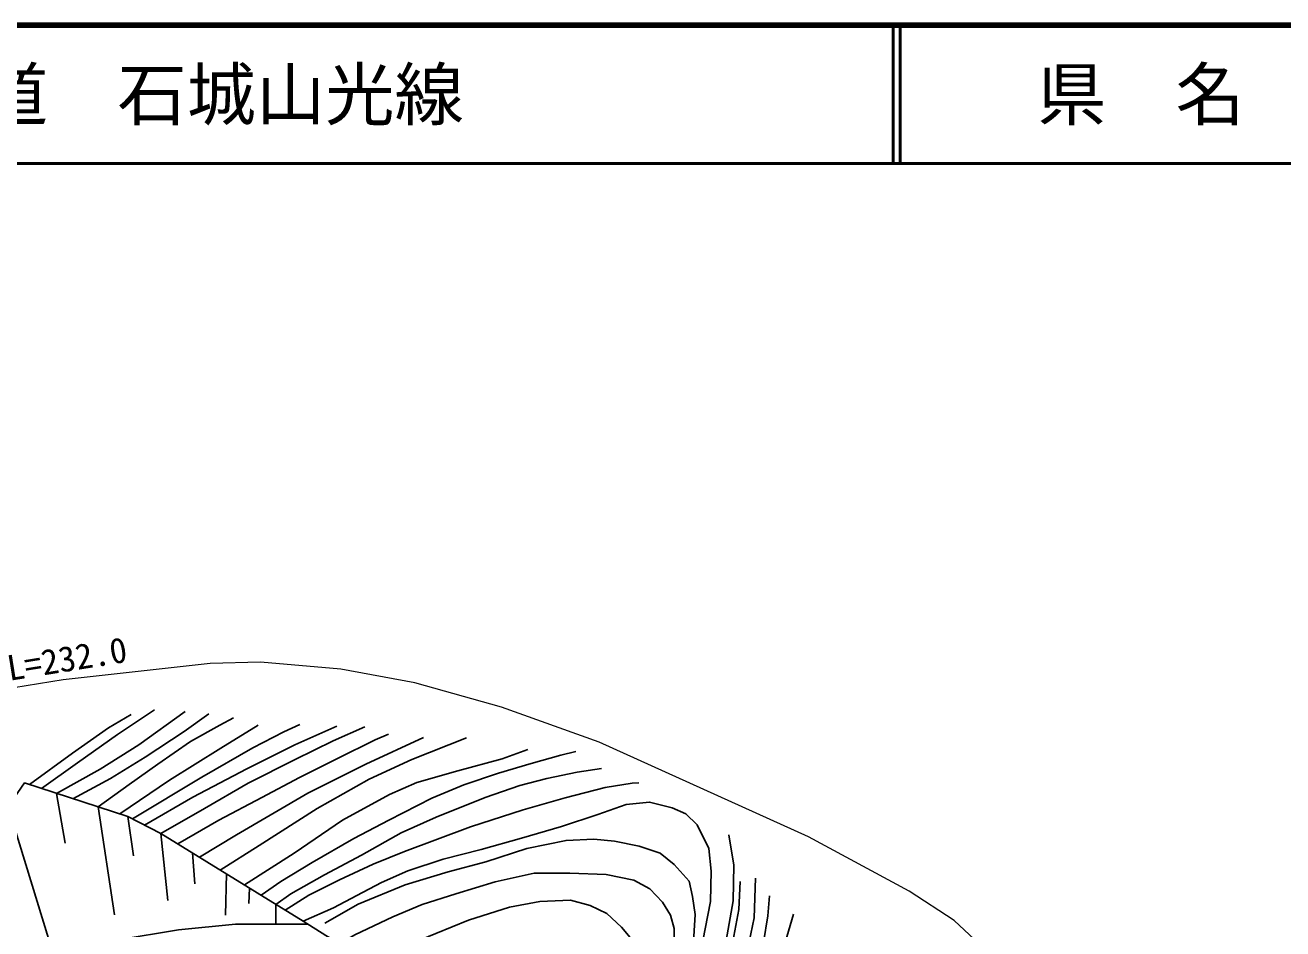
# Model space of a CAD drawing. Units: millimetres at full size, sheet at 1:1000; details may follow other scales. Extents: x 40000 to 680000, y 20000 to 380000.
# Drawn here: x 235074 to 325871, y 314749 to 380000 of the extents above; entities that cross this region are included whole.
import ezdxf
from ezdxf.enums import TextEntityAlignment as Align

# ---------------------------------------------------------------- set-up
doc = ezdxf.new("R2010")
doc.units = ezdxf.units.MM
doc.header["$LTSCALE"] = 1000
for name, color, linetype, lineweight in [('M-BGD', 7, 'Continuous', 25), ('M-STR-HTXT', 7, 'Continuous', 13), ('M-TTL', 2, 'Continuous', 140), ('M-TTL-LINE', 7, 'Continuous', 50)]:
    doc.layers.add(name, color=color, linetype=linetype, lineweight=lineweight)
doc.layers.add('M-TTL-TXT', color=7, linetype='Continuous')
doc.styles.add('ＭＳ ゴシック', font='')
doc.styles.get('ＭＳ ゴシック').set_extended_font_data('MS Gothic')

msp = doc.modelspace()

# ---------------------------------------------------------------- linework, layer by layer
at = {"layer": 'M-BGD'}
for p, q in [((237971, 320941), (237336, 324533)), ((236770, 314061), (233839, 323551)), ((241514, 315753), (240349, 323553)), ((242900, 320025), (242478, 322859)), ((245372, 316792), (244881, 321632)), ((247335, 317993), (247144, 320237)), ((249530, 315730), (249614, 318715)), ((251216, 316584), (251275, 317691)), ((253170, 315078), (253180, 316517))]:
    msp.add_line(p, q, dxfattribs=at)
for points in [[(236253, 324886), (238857, 326747), (241735, 328783), (244419, 330561)], [(235378, 325170), (238502, 327442), (241089, 329252), (242721, 330238)], [(237336, 324533), (240490, 326279), (243271, 328040), (246618, 330432)], [(238519, 324148), (241234, 325616), (243740, 327135), (246553, 328993), (248332, 330286)], [(240349, 323553), (242576, 325164), (244645, 326634), (247006, 328282), (249140, 329446), (250126, 329979)], [(241899, 323048), (245492, 325485), (249211, 327796), (251895, 329460)], [(242822, 322684), (247821, 325695), (251507, 327812), (253754, 328976), (254902, 329493)], [(243680, 322245), (247190, 324257), (251070, 326309), (254546, 328038), (257570, 329380)], [(244881, 321632), (248031, 323433), (251183, 325259), (254579, 326988), (257311, 328329), (259607, 329331)], [(246086, 320889), (249051, 322591), (252172, 324223), (254888, 325677), (257620, 327051), (260352, 328392), (261306, 328796)], [(263829, 328570), (259657, 326647), (255486, 324546), (250328, 321540), (247651, 319925)], [(249156, 318997), (251978, 320765), (256165, 323447), (259916, 325548), (262992, 326971), (266937, 328538)], [(250905, 317919), (254503, 320212), (257995, 322587), (261374, 324446), (263342, 325305), (266307, 326164), (269521, 327024), (271376, 327702)], [(252121, 317170), (253521, 318157), (255806, 319537), (258794, 321279), (261328, 322591), (264429, 324174), (266737, 325146), (269249, 325983), (271603, 326685), (273752, 327295), (274839, 327544)], [(253180, 316517), (254245, 317275), (256689, 318655), (259359, 320080), (262211, 321686), (264746, 322817), (268276, 324242), (270788, 325101), (272734, 325599), (274929, 326074), (276694, 326323)], [(262256, 311063), (256772, 314278), (255147, 315304), (244881, 321632), (242478, 322859), (235036, 325282), (218603, 301516)], [(253846, 316107), (255559, 317179), (257777, 318287), (260198, 319418), (262461, 320323), (267236, 322110), (271016, 323331), (274071, 324213), (276947, 324961), (278893, 325278), (279368, 325300)], [(255147, 315304), (257335, 316257), (259021, 317155), (260789, 318101), (262713, 318938), (265243, 319771), (267997, 320490), (270916, 321291), (273800, 322140), (276410, 323002), (278465, 323721), (280151, 323906), (281774, 323495), (282781, 323064), (283583, 322263), (284428, 320554), (284610, 318907), (284544, 316734), (283803, 312891), (283046, 309811), (282222, 305487), (280937, 299600), (280640, 297756)], [(281406, 297313), (282289, 301308), (284337, 309328), (285693, 313901), (286197, 316764), (286240, 319355), (285870, 321532)], [(280004, 298019), (280553, 300190), (281300, 303710), (282041, 307145), (282875, 311067), (283308, 313431), (283442, 315778), (283242, 317093), (283005, 318203), (281923, 319402), (280907, 320217), (279408, 320717), (277609, 321083), (276127, 321216), (274128, 321133), (271291, 320548), (268326, 319599), (265613, 318877), (262499, 317934), (259106, 316524), (256718, 315152)], [(257784, 313685), (258883, 314319), (261616, 315625), (263735, 316499), (266166, 317277), (269005, 318151), (271811, 318760), (274397, 318779), (277022, 318663), (279005, 318255), (280172, 317633), (281085, 316681), (281665, 315725), (281930, 314775), (281946, 313310), (281781, 311367), (281579, 309527), (280660, 305030), (280107, 302322), (279679, 299988), (279389, 298329)], [(286690, 318163), (286607, 316135), (286169, 313832), (285757, 311693), (284687, 306485), (283374, 301330), (282140, 296562)], [(287798, 318417), (287708, 315545), (287097, 312651), (286102, 308807), (285129, 305981), (284644, 304343), (284136, 302312), (283392, 299140), (282777, 295912)], [(283295, 295382), (283670, 297690), (284386, 300875), (285285, 303779), (286185, 306429), (287236, 309783), (287735, 311944), (288369, 313752), (288695, 315692), (288814, 317129)], [(278241, 298908), (278746, 301901), (279474, 305431), (279818, 308371), (279861, 310703), (279690, 312051), (279112, 313699), (278127, 314876), (277056, 315860), (275858, 316438), (274445, 316823), (272221, 316719), (270041, 316325), (267072, 315381), (263533, 313937), (260062, 312350)], [(232686, 310974), (237268, 312873), (241777, 313949), (246137, 314671), (250260, 315078), (255505, 315078)], [(290535, 315809), (289530, 312377), (288839, 309531), (287981, 307082), (287039, 304696), (285991, 301630), (285321, 299223), (284944, 297277), (284881, 295435), (284874, 293749), (285433, 291566), (286311, 290001)]]:
    msp.add_lwpolyline(points, dxfattribs=at)
at = {"layer": 'M-STR-HTXT'}
msp.add_lwpolyline([(307498, 235557), (311530, 256241), (313645, 273094), (314139, 281610), (313996, 289132), (313404, 294599), (312392, 299616), (311032, 303789), (309218, 307267), (307822, 309432), (306135, 311624), (302146, 315353), (298903, 317477), (291634, 321384), (276523, 328221), (269452, 330744), (263205, 332501), (257865, 333497), (252071, 334001), (248441, 333910), (237820, 332723), (232449, 331858)], dxfattribs=at)
at = {"layer": 'M-TTL'}
msp.add_line((680000, 380000), (40000, 380000), dxfattribs=at)
at = {"layer": 'M-TTL-LINE'}
for p, q in [((297750, 380000), (297750, 370000)), ((298250, 380000), (298250, 370000)), ((40000, 370000), (680000, 370000))]:
    msp.add_line(p, q, dxfattribs=at)

# ---------------------------------------------------------------- texts
at = {"layer": 'M-STR-HTXT', "style": 'ＭＳ ゴシック'}
msp.add_text('L=232.0', height=1833, rotation=9.146, dxfattribs=at).set_placement((234016, 332111), align=Align.BOTTOM_LEFT)
at = {"layer": 'M-TTL-TXT', "style": 'ＭＳ ゴシック'}
msp.add_text('一般県道\u3000石城山光線', height=3666, dxfattribs=at).set_placement((216734, 375000), align=Align.MIDDLE_LEFT)
msp.add_text('県\u3000名', height=3666, dxfattribs=at).set_placement((315625, 375000), align=Align.MIDDLE_CENTER)

doc.saveas('drawing.dxf')
